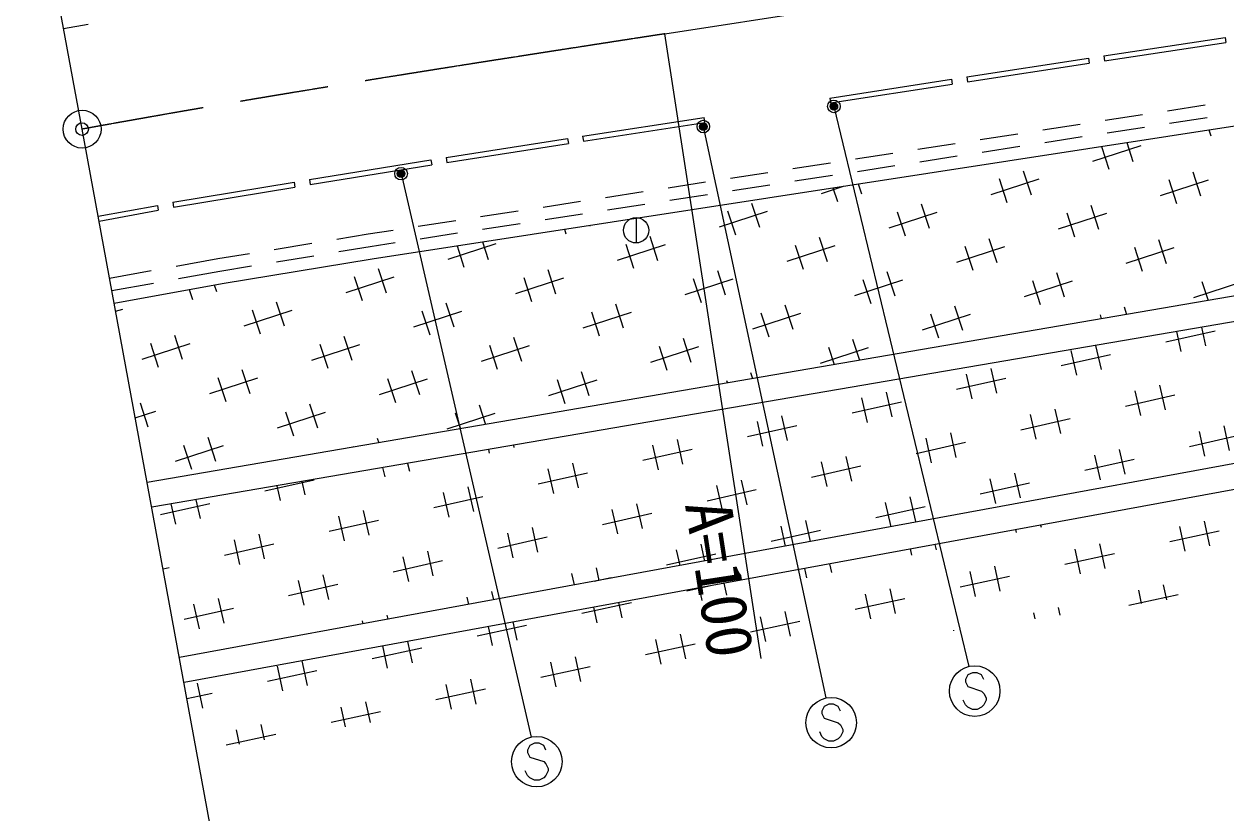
# Model space of a CAD drawing. Units: millimetres, scale not verified. Extents: x 40000 to 680000, y 20000 to 380000.
# Drawn here: x 66609 to 114161, y 242262 to 273463 of the extents above; entities that cross this region are included whole.
import ezdxf
from ezdxf.enums import TextEntityAlignment as Align

# ---------------------------------------------------------------- set-up
doc = ezdxf.new("R2010")
doc.units = ezdxf.units.MM
doc.header["$LTSCALE"] = 1000
doc.header["$PDMODE"] = 32
doc.header["$PDSIZE"] = 500
doc.linetypes.add('CHAIN', pattern=[18.5, 12, -1.5, 3.5, -1.5])
for name, color, linetype, lineweight in [('M-BGD', 7, 'Continuous', 25), ('M-BMK', 2, 'CHAIN', 13), ('M-BMK-OTRS', 5, 'Continuous', 25), ('M-BMK-SRVR', 3, 'Continuous', 25), ('M-STR-HTXT', 7, 'Continuous', 13), ('M-STR-STRC', 7, 'Continuous', 25)]:
    doc.layers.add(name, color=color, linetype=linetype, lineweight=lineweight)
doc.layers.add('M-OTRS', color=6, linetype='Continuous')
doc.styles.add('ＭＳ ゴシック', font='')
doc.styles.get('ＭＳ ゴシック').set_extended_font_data('MS Gothic')

msp = doc.modelspace()

# ---------------------------------------------------------------- linework, layer by layer
at = {"layer": 'M-BGD'}
for p, q in [((69151, 273451), (68166, 273279)), ((109323, 272200), (114129, 272935)), ((109353, 272002), (114159, 272738)), ((114129, 272935), (114159, 272738)), ((103908, 271378), (108723, 272114)), ((108723, 272114), (108753, 271916)), ((109323, 272200), (109353, 272002)), ((103938, 271180), (108753, 271916)), ((98490, 270538), (103298, 271281)), ((98521, 270341), (103328, 271084)), ((103298, 271281), (103328, 271084)), ((103908, 271378), (103938, 271180)), ((98490, 270538), (98521, 270341)), ((111853, 270036), (113336, 270264)), ((88710, 269025), (93514, 269768)), ((93545, 269571), (93514, 269768)), ((109383, 269655), (110865, 269883)), ((111931, 269542), (113413, 269770)), ((88741, 268828), (93545, 269571)), ((106912, 269274), (108394, 269503)), ((109460, 269161), (110942, 269389)), ((113485, 269276), (113563, 269038)), ((83307, 268186), (88113, 268932)), ((83338, 267988), (88144, 268734)), ((88113, 268932), (88144, 268734)), ((88710, 269025), (88741, 268828)), ((101970, 268512), (103453, 268741)), ((104441, 268893), (105923, 269122)), ((106989, 268780), (108472, 269009)), ((110237, 268775), (110480, 268031)), ((99499, 268131), (100982, 268360)), ((102047, 268018), (103530, 268247)), ((104518, 268399), (106001, 268628)), ((108899, 268040), (110800, 268661)), ((109236, 268620), (109530, 267720)), ((145347, 268002), (71481, 255334)), ((77902, 267317), (82709, 268087)), ((77933, 267119), (82740, 267889)), ((82709, 268087), (82740, 267889)), ((83307, 268186), (83338, 267988)), ((97028, 267751), (98511, 267979)), ((99577, 267637), (101059, 267866)), ((77902, 267317), (77933, 267119)), ((94558, 267370), (96040, 267598)), ((97106, 267257), (98588, 267485)), ((104867, 266722), (106768, 267343)), ((105187, 267353), (105497, 266402)), ((106137, 267663), (106448, 266713)), ((111575, 266682), (113476, 267304)), ((111895, 267313), (112205, 266363)), ((112845, 267624), (113156, 266673)), ((145516, 267016), (71662, 254351)), ((72495, 266413), (77292, 267215)), ((72528, 266215), (77325, 267018)), ((77292, 267215), (77325, 267018)), ((89616, 266608), (91099, 266836)), ((92087, 266989), (93569, 267217)), ((94635, 266876), (96117, 267104)), ((98158, 266762), (99033, 267048)), ((98612, 266983), (98789, 266442)), ((99614, 267137), (99740, 266753)), ((69541, 265863), (71885, 266293)), ((71885, 266293), (71921, 266096)), ((72495, 266413), (72528, 266215)), ((87145, 266227), (88628, 266456)), ((89693, 266114), (91176, 266342)), ((92164, 266495), (93647, 266723)), ((95396, 266385), (95707, 265435)), ((102104, 266346), (102415, 265395)), ((108812, 266306), (109123, 265355)), ((69578, 265666), (71921, 266096)), ((84674, 265846), (86157, 266075)), ((87223, 265733), (88705, 265962)), ((94126, 265444), (96027, 266065)), ((94446, 266075), (94756, 265124)), ((100834, 265404), (102735, 266026)), ((101154, 266035), (101464, 265085)), ((107542, 265365), (109443, 265986)), ((107862, 265995), (108172, 265045)), ((82204, 265465), (83686, 265694)), ((84752, 265352), (86234, 265581)), ((87989, 265345), (88048, 265164)), ((88990, 265500), (88999, 265475)), ((90823, 265806), (90823, 264806)), ((78978, 264956), (80225, 265160)), ((80225, 265160), (81215, 265313)), ((82281, 264971), (83763, 265200)), ((91363, 265068), (91674, 264117)), ((98071, 265028), (98382, 264077)), ((104780, 264988), (105090, 264038)), ((111488, 264948), (111798, 263998)), ((74277, 264186), (75524, 264390)), ((76511, 264552), (77991, 264794)), ((79059, 264463), (80303, 264667)), ((80303, 264667), (81293, 264819)), ((83385, 264166), (85286, 264787)), ((83740, 264690), (84015, 263846)), ((84741, 264845), (84966, 264157)), ((90093, 264126), (91994, 264748)), ((90413, 264757), (90723, 263807)), ((96801, 264087), (98702, 264708)), ((97121, 264717), (97432, 263767)), ((103509, 264047), (105410, 264668)), ((103829, 264678), (104140, 263727)), ((110217, 264007), (112118, 264628)), ((110537, 264638), (110848, 263687)), ((72627, 263888), (74277, 264186)), ((76592, 264058), (78073, 264301)), ((69993, 263412), (71643, 263710)), ((72714, 263396), (74361, 263693)), ((74361, 263693), (75605, 263897)), ((79352, 262848), (81253, 263470)), ((79672, 263479), (79983, 262529)), ((80622, 263790), (80933, 262839)), ((86380, 263439), (86691, 262489)), ((87331, 263750), (87641, 262799)), ((94039, 263710), (94349, 262760)), ((100747, 263670), (101057, 262720)), ((107455, 263631), (107765, 262680)), ((70083, 262921), (71730, 263218)), ((73145, 262965), (73274, 262568)), ((74138, 263145), (74225, 262879)), ((86060, 262809), (87961, 263430)), ((92768, 262769), (94669, 263390)), ((93088, 263400), (93399, 262449)), ((99476, 262729), (101377, 263350)), ((99796, 263360), (100107, 262409)), ((106184, 262689), (108085, 263311)), ((106504, 263320), (106815, 262369)), ((112892, 262650), (114793, 263271)), ((113212, 263280), (113457, 262533)), ((70234, 262101), (70512, 262192)), ((75319, 261531), (77220, 262152)), ((75639, 262161), (75950, 261211)), ((76590, 262472), (76900, 261521)), ((82027, 261491), (83928, 262112)), ((82347, 262122), (82658, 261171)), ((83298, 262432), (83608, 261482)), ((88735, 261451), (90636, 262072)), ((89055, 262082), (89366, 261131)), ((90006, 262392), (90316, 261442)), ((95443, 261411), (97344, 262033)), ((95763, 262042), (96074, 261091)), ((96714, 262353), (97025, 261402)), ((103422, 262313), (103733, 261362)), ((110130, 262273), (110226, 261979)), ((145025, 261684), (72757, 248409)), ((102152, 261372), (104053, 261993)), ((102471, 262002), (102782, 261052)), ((109180, 261962), (109230, 261808)), ((72557, 261154), (72867, 260204)), ((79265, 261114), (79576, 260164)), ((85973, 261075), (86284, 260124)), ((111782, 260893), (113733, 261335)), ((112202, 261304), (112380, 260516)), ((113189, 261473), (113356, 260737)), ((71286, 260213), (73187, 260834)), ((71606, 260844), (71917, 259893)), ((77994, 260173), (79896, 260794)), ((78314, 260804), (78625, 259853)), ((84703, 260133), (86604, 260755)), ((85022, 260764), (85333, 259813)), ((91411, 260094), (93312, 260715)), ((91731, 260724), (92041, 259774)), ((92681, 261035), (92992, 260084)), ((98119, 260054), (100020, 260675)), ((98439, 260684), (98664, 259996)), ((99389, 260995), (99660, 260167)), ((109002, 260755), (109218, 259800)), ((143442, 260376), (72938, 247426)), ((107644, 259956), (109595, 260398)), ((108022, 260554), (108242, 259579)), ((75232, 259797), (75543, 258846)), ((81940, 259757), (82251, 258806)), ((88648, 259717), (88959, 258767)), ((95356, 259677), (95433, 259442)), ((104859, 259838), (105080, 258863)), ((73962, 258855), (75863, 259477)), ((74282, 259486), (74592, 258535)), ((80670, 258816), (82571, 259437)), ((80990, 259446), (81300, 258496)), ((87378, 258776), (89279, 259397)), ((87698, 259406), (88008, 258456)), ((94406, 259367), (94437, 259271)), ((103506, 259020), (105457, 259461)), ((103884, 259618), (104104, 258642)), ((111534, 259175), (111755, 258199)), ((99746, 258681), (99967, 257706)), ((100721, 258902), (100942, 257926)), ((110182, 258356), (112132, 258797)), ((110559, 258954), (110780, 257978)), ((71199, 258479), (71510, 257528)), ((77907, 258439), (78218, 257489)), ((84616, 258399), (84867, 257630)), ((99368, 258083), (101319, 258525)), ((107396, 258238), (107617, 257263)), ((71010, 257891), (71830, 258159)), ((76637, 257498), (78538, 258119)), ((76957, 258128), (77267, 257178)), ((83345, 257458), (85246, 258079)), ((83665, 258089), (83871, 257459)), ((95608, 257744), (95829, 256769)), ((96583, 257965), (96804, 256990)), ((106044, 257419), (107994, 257861)), ((106421, 258017), (106642, 257042)), ((95231, 257146), (97181, 257588)), ((103258, 257301), (103479, 256326)), ((113096, 257353), (113317, 256378)), ((114072, 257574), (114292, 256599)), ((72604, 256180), (74505, 256801)), ((72924, 256811), (73235, 255860)), ((73875, 257121), (74185, 256171)), ((80583, 257082), (80640, 256905)), ((85971, 256806), (85991, 256717)), ((91470, 256808), (91691, 255832)), ((92445, 257028), (92666, 256053)), ((101906, 256482), (103856, 256924)), ((102283, 257080), (102504, 256105)), ((112719, 256755), (114670, 257197)), ((79632, 256771), (79644, 256734)), ((84984, 256636), (85015, 256496)), ((91093, 256210), (93043, 256651)), ((99120, 256365), (99341, 255389)), ((108958, 256416), (109179, 255441)), ((109934, 256637), (110154, 255662)), ((80796, 255918), (80877, 255560)), ((81783, 256087), (81853, 255780)), ((87332, 255871), (87553, 254896)), ((88307, 256092), (88528, 255116)), ((97768, 255546), (99719, 255987)), ((98145, 256144), (98366, 255168)), ((108581, 255818), (110532, 256260)), ((76141, 255000), (78092, 255442)), ((77596, 255369), (77715, 254844)), ((86955, 255273), (88905, 255715)), ((94983, 255428), (95203, 254453)), ((104820, 255480), (105041, 254504)), ((105796, 255701), (106016, 254725)), ((76609, 255200), (76739, 254623)), ((83194, 254934), (83415, 253959)), ((84169, 255155), (84390, 254180)), ((93630, 254609), (95581, 255051)), ((94007, 255207), (94228, 254232)), ((104443, 254882), (106394, 255323)), ((72003, 254064), (73954, 254505)), ((72421, 254482), (72602, 253686)), ((73408, 254651), (73577, 253907)), ((82817, 254336), (84767, 254778)), ((90845, 254491), (91065, 253516)), ((100682, 254543), (100901, 253579)), ((101658, 254764), (101879, 253789)), ((79056, 253998), (79277, 253022)), ((80031, 254218), (80252, 253243)), ((89492, 253672), (91443, 254114)), ((89869, 254270), (90090, 253295)), ((100305, 253945), (102256, 254387)), ((78679, 253400), (80629, 253841)), ((86707, 253554), (86927, 252579)), ((96544, 253606), (96724, 252812)), ((97520, 253827), (97709, 252993)), ((105840, 253470), (105866, 253348)), ((106824, 253650), (106844, 253559)), ((112323, 253592), (112534, 252615)), ((113301, 253803), (113512, 252825)), ((74918, 253061), (75139, 252086)), ((75893, 253282), (76114, 252306)), ((85354, 252736), (87305, 253177)), ((85731, 253334), (85952, 252358)), ((96167, 253008), (98118, 253450)), ((111940, 252998), (113895, 253419)), ((74541, 252463), (76491, 252904)), ((82569, 252618), (82789, 251642)), ((92029, 252072), (93980, 252513)), ((92407, 252670), (92548, 252045)), ((93382, 252891), (93532, 252226)), ((101665, 252703), (101719, 252455)), ((102649, 252883), (102696, 252665)), ((107792, 252105), (109748, 252526)), ((108176, 252699), (108387, 251721)), ((109154, 252909), (109364, 251932)), ((81216, 251799), (83167, 252241)), ((81593, 252397), (81814, 251422)), ((98474, 252117), (98549, 251772)), ((72111, 251913), (72353, 251968)), ((78431, 251681), (78651, 250706)), ((88269, 251733), (88372, 251278)), ((89166, 251423), (89842, 251577)), ((89244, 251954), (89356, 251458)), ((97490, 251936), (97571, 251561)), ((103645, 251211), (105600, 251633)), ((104028, 251805), (104239, 250828)), ((105006, 252016), (105217, 251038)), ((77078, 250862), (79029, 251304)), ((77455, 251460), (77676, 250485)), ((92829, 251052), (93717, 251243)), ((93316, 251169), (93424, 250668)), ((94300, 251350), (94401, 250879)), ((100859, 251123), (101069, 250145)), ((111674, 251282), (111803, 250686)), ((74293, 250744), (74514, 249769)), ((84131, 250796), (84195, 250511)), ((85106, 251017), (85180, 250691)), ((99497, 250318), (101453, 250739)), ((99881, 250912), (100092, 249934)), ((110313, 250478), (112268, 250899)), ((110696, 251072), (110810, 250542)), ((72940, 249926), (74891, 250367)), ((73317, 250524), (73538, 249548)), ((88682, 250158), (90637, 250579)), ((89141, 250402), (89276, 249775)), ((90125, 250583), (90254, 249985)), ((96711, 250229), (96922, 249252)), ((106549, 250178), (106601, 249934)), ((107526, 250389), (107594, 250078)), ((79993, 249860), (80019, 249743)), ((80968, 250080), (81003, 249924)), ((84534, 249265), (86490, 249686)), ((85950, 249816), (86106, 249092)), ((95350, 249425), (97305, 249846)), ((95733, 250019), (95944, 249041)), ((84966, 249635), (85129, 248881)), ((92564, 249336), (92774, 248358)), ((103379, 249496), (103385, 249470)), ((80387, 248371), (82342, 248792)), ((80791, 248869), (80981, 247988)), ((81775, 249049), (81959, 248198)), ((91202, 248531), (93158, 248952)), ((91586, 249125), (91797, 248148)), ((77601, 248282), (77811, 247305)), ((87438, 248232), (87649, 247254)), ((88416, 248442), (88627, 247465)), ((76239, 247478), (78195, 247899)), ((76623, 248072), (76834, 247094)), ((87055, 247638), (89010, 248059)), ((73453, 247389), (73664, 246411)), ((83291, 247338), (83502, 246361)), ((84268, 247549), (84479, 246571)), ((73055, 246792), (74047, 247006)), ((82907, 246744), (84863, 247165)), ((79143, 246445), (79309, 245674)), ((80121, 246655), (80298, 245836)), ((78760, 245851), (80715, 246272)), ((74612, 244957), (76568, 245379)), ((74996, 245551), (75117, 244988)), ((75973, 245762), (76105, 245150))]:
    msp.add_line(p, q, dxfattribs=at)
msp.add_lwpolyline([(70174, 262429), (74446, 263200), (80382, 264173), (140175, 273390)], dxfattribs=at)
msp.add_circle((90823, 265306), 500, dxfattribs=at)
at = {"layer": 'M-BMK'}
msp.add_line((91963, 273077), (98125, 274027), dxfattribs=at)
msp.add_open_spline([(91963, 273077), (90959, 272922), (90708, 272884), (89903, 272759), (88799, 272589), (88181, 272493), (87077, 272321), (86262, 272194), (85805, 272123), (84990, 271996), (84006, 271841), (83454, 271755), (82470, 271598), (81260, 271405), (80583, 271297), (79375, 271100), (78191, 270908), (77529, 270799), (76346, 270602), (75234, 270416), (74611, 270310), (73499, 270119), (72488, 269945), (71922, 269846), (70911, 269666), (70128, 269527), (69883, 269483), (68907, 269306)], degree=3, knots=[0, 0, 0, 0, 1, 1, 1, 2, 2, 2, 3, 3, 3, 4, 4, 4, 5, 5, 5, 6, 6, 6, 7, 7, 7, 8, 8, 8, 9, 9, 9, 9], dxfattribs=at)
at = {"layer": 'M-BMK-OTRS'}
for p, q in [((68907, 269306), (62566, 303726)), ((75248, 234885), (68907, 269306))]:
    msp.add_line(p, q, dxfattribs=at)
at = {"layer": 'M-BMK-SRVR'}
msp.add_circle((68907, 269306), 750, dxfattribs=at)
msp.add_point((68907, 269306), dxfattribs=at)
at = {"layer": 'M-OTRS'}
msp.add_point((68907, 269306), dxfattribs=at)
at = {"layer": 'M-STR-HTXT'}
for p, q in [((98648, 270206), (103986, 248060)), ((93484, 269410), (98332, 246809)), ((81526, 267546), (86672, 245258))]:
    msp.add_line(p, q, dxfattribs=at)
at = {"layer": 'M-STR-STRC'}
for p, q in [((95774, 248369), (91963, 273077)), ((104130, 247810), (103949, 247719)), ((104312, 247810), (104130, 247810)), ((104494, 247719), (104312, 247810)), ((103949, 247719), (103858, 247537)), ((103858, 247537), (103858, 247447)), ((103858, 247447), (103949, 247265)), ((104585, 247537), (104494, 247719)), ((103949, 247265), (104494, 247083)), ((104494, 247083), (104585, 246992)), ((104585, 246992), (104676, 246810)), ((104676, 246810), (104676, 246719)), ((98269, 246468), (98179, 246286)), ((98451, 246559), (98269, 246468)), ((98633, 246559), (98451, 246559)), ((98815, 246468), (98633, 246559)), ((98906, 246286), (98815, 246468)), ((103858, 246537), (103767, 246719)), ((103949, 246447), (103858, 246537)), ((104130, 246356), (103949, 246447)), ((104312, 246356), (104130, 246356)), ((104494, 246447), (104312, 246356)), ((104585, 246537), (104494, 246447)), ((104676, 246719), (104585, 246537)), ((98179, 246286), (98179, 246195)), ((98179, 246195), (98269, 246013)), ((98269, 246013), (98815, 245832)), ((98179, 245286), (98088, 245468)), ((98815, 245832), (98906, 245741)), ((98906, 245741), (98997, 245559)), ((98997, 245468), (98906, 245286)), ((98997, 245559), (98997, 245468)), ((86623, 244928), (86532, 244746)), ((86804, 245019), (86623, 244928)), ((86986, 245019), (86804, 245019)), ((87168, 244928), (86986, 245019)), ((87259, 244746), (87168, 244928)), ((98269, 245195), (98179, 245286)), ((98451, 245104), (98269, 245195)), ((98633, 245104), (98451, 245104)), ((98815, 245195), (98633, 245104)), ((98906, 245286), (98815, 245195)), ((86532, 244746), (86532, 244655)), ((86532, 244655), (86623, 244473)), ((86623, 244473), (87168, 244291)), ((87168, 244291), (87259, 244201)), ((87259, 244201), (87350, 244019)), ((87350, 244019), (87350, 243928)), ((86532, 243746), (86441, 243928)), ((86623, 243655), (86532, 243746)), ((86804, 243564), (86623, 243655)), ((86986, 243564), (86804, 243564)), ((87168, 243655), (86986, 243564)), ((87259, 243746), (87168, 243655)), ((87350, 243928), (87259, 243746))]:
    msp.add_line(p, q, dxfattribs=at)
for centre, radius in [((98648, 270206), 150), ((98648, 270206), 120), ((98648, 270206), 90), ((98648, 270206), 60), ((98648, 270206), 30), ((98648, 270206), 20), ((93484, 269410), 150), ((93484, 269410), 120), ((93484, 269410), 90), ((93484, 269410), 60), ((93484, 269410), 30), ((93484, 269410), 20), ((81526, 267546), 150), ((81526, 267546), 120), ((81526, 267546), 90), ((81526, 267546), 60), ((81526, 267546), 30), ((81526, 267546), 20), ((104221, 247083), 1000), ((98542, 245832), 1000), ((86895, 244291), 1000)]:
    msp.add_circle(centre, radius, dxfattribs=at)
for p in [(98648, 270206), (93484, 269410), (81526, 267546)]:
    msp.add_point(p, dxfattribs=at)

# ---------------------------------------------------------------- texts
at = {"layer": 'M-STR-HTXT', "style": 'ＭＳ ゴシック'}
msp.add_text('A=100', height=1833, rotation=278.767, dxfattribs=at).set_placement((92210, 254373), align=Align.BOTTOM_LEFT)

doc.saveas('drawing.dxf')
